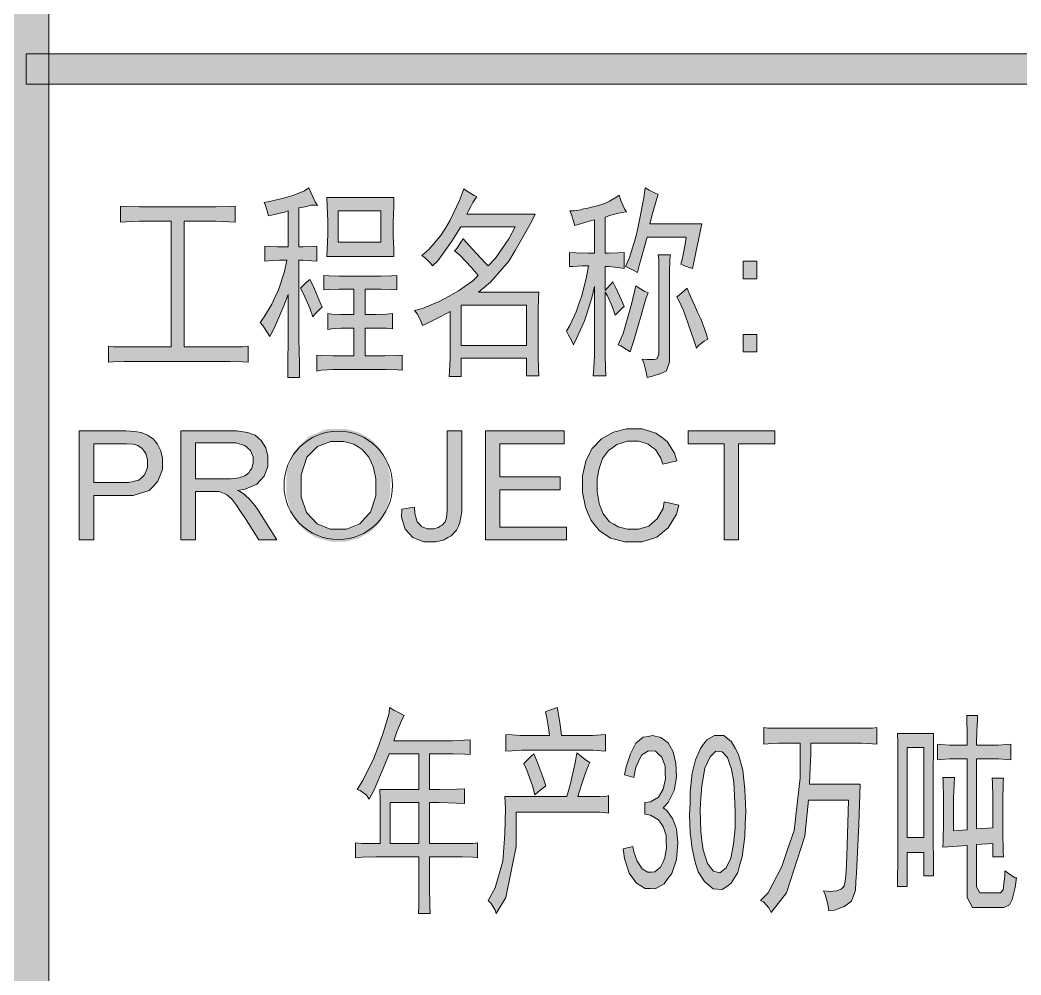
# Model space of a CAD drawing. Header units: millimetres. Extents: x 0 to 829, y 0 to 586.
# Drawn here: x 770.05 to 784.01, y 81.44 to 94.77 of the extents above; entities that cross this region are included whole.
import ezdxf

# ---------------------------------------------------------------- set-up
doc = ezdxf.new("R2010")
doc.units = ezdxf.units.MM

msp = doc.modelspace()

# ---------------------------------------------------------------- hatches: boundary and pattern name
h = msp.add_hatch(color=0)
h.dxf.hatch_style = 2
h.paths.add_polyline_path([(770.449028, 9.860139), (769.464778, 9.860139), (769.464778, 575.772139), (770.449028, 575.772139)])
h = msp.add_hatch(color=0)
h.dxf.hatch_style = 2
h.paths.add_polyline_path([(770.131528, 93.870639), (770.131528, 94.293972), (819.471028, 94.293972), (819.471028, 93.870639)])
h = msp.add_hatch(color=0)
h.dxf.hatch_style = 2
h.paths.add_polyline_path([(773.451167, 92.223167), (773.52525, 92.237278), (773.684, 92.272556), (773.772194, 92.29725), (773.863917, 92.321944), (774.015611, 92.385444), (774.075583, 92.42425), (774.107333, 92.353694), (774.163778, 92.230222), (774.195528, 92.180833), (774.163778, 92.184361), (774.103806, 92.184361), (774.072056, 92.173778), (774.040306, 92.166722), (773.973278, 92.152611), (773.934472, 92.145556), (773.934472, 91.602278), (773.994444, 91.602278), (774.117917, 91.609333), (774.184944, 91.612861), (774.184944, 91.404722), (774.117917, 91.40825), (773.994444, 91.415306), (773.934472, 91.415306), (773.934472, 90.438111), (773.934472, 90.314639), (773.941528, 89.986556), (773.945056, 89.781944), (773.77925, 89.781944), (773.782778, 89.986556), (773.786306, 90.311111), (773.786306, 90.427528), (773.786306, 90.935528), (773.726333, 90.780306), (773.599333, 90.4875), (773.528778, 90.349917), (773.497028, 90.402833), (773.433528, 90.505139), (773.394722, 90.547472), (773.451167, 90.625083), (773.557, 90.805), (773.602861, 90.903778), (773.648722, 91.002556), (773.733389, 91.260083), (773.768667, 91.415306), (773.666361, 91.415306), (773.511139, 91.40825), (773.46175, 91.404722), (773.46175, 91.612861), (773.532306, 91.609333), (773.634611, 91.602278), (773.669889, 91.602278), (773.786306, 91.602278), (773.786306, 92.103222), (773.733389, 92.085583), (773.595806, 92.053833), (773.511139, 92.036194), (773.497028, 92.085583), (773.468806, 92.180833)])
h = msp.add_hatch(color=0)
h.paths.add_polyline_path([(776.418028, 92.300778), (776.396861, 92.276083), (776.361583, 92.219639), (776.347472, 92.191417), (776.333361, 92.163194), (776.298083, 92.096167), (776.276917, 92.057361), (777.232944, 92.057361), (777.183556, 91.958583), (777.042444, 91.704583), (776.95425, 91.552889), (776.866056, 91.401194), (776.608528, 91.108389), (776.442722, 90.970806), (777.282333, 90.970806), (777.278806, 90.886139), (777.275278, 90.713278), (777.275278, 90.625083), (777.275278, 90.17), (777.275278, 90.07475), (777.278806, 89.891306), (777.282333, 89.803111), (777.109472, 89.803111), (777.109472, 90.050056), (776.199306, 90.050056), (776.199306, 89.792528), (776.0335, 89.792528), (776.037028, 89.870139), (776.044083, 90.050056), (776.044083, 90.148833), (776.044083, 90.702694), (775.9065, 90.625083), (775.712472, 90.526306), (775.659556, 90.505139), (775.641917, 90.558056), (775.589, 90.663889), (775.550194, 90.713278), (775.659556, 90.7415), (775.899444, 90.843806), (776.029972, 90.914361), (776.1605, 90.988444), (776.361583, 91.129556), (776.435667, 91.203639), (776.343944, 91.313), (776.181667, 91.485861), (776.107583, 91.545833), (776.139333, 91.581111), (776.195778, 91.665778), (776.227528, 91.715167), (776.358056, 91.570528), (776.534444, 91.380028), (776.576778, 91.337694), (776.679083, 91.443528), (776.866056, 91.715167), (776.950722, 91.880972), (776.19225, 91.880972), (776.068778, 91.679889), (775.871222, 91.40825), (775.800667, 91.337694), (775.775972, 91.369444), (775.701889, 91.443528), (775.6525, 91.482333), (775.74775, 91.563472), (775.910028, 91.753972), (775.980583, 91.863333), (776.047611, 91.972694), (776.174611, 92.247861), (776.234583, 92.413667), (776.2875, 92.374861), (776.379222, 92.318417)])
h.paths.add_polyline_path([(777.109472, 90.226444), (777.109472, 90.790889), (776.199306, 90.790889), (776.199306, 90.226444)])
h = msp.add_hatch(color=0)
h.dxf.hatch_style = 2
h.paths.add_polyline_path([(777.666861, 90.427528), (777.712722, 90.505139), (777.800917, 90.695639), (777.839722, 90.808528), (777.882056, 90.921417), (777.949083, 91.186), (777.973778, 91.337694), (777.885583, 91.337694), (777.755056, 91.330639), (777.709194, 91.327111), (777.709194, 91.524667), (777.800917, 91.521139), (777.973778, 91.514083), (778.058444, 91.514083), (778.058444, 91.97975), (778.016111, 91.969167), (777.878528, 91.930361), (777.783278, 91.902139), (777.765639, 91.962111), (777.733889, 92.064417), (777.71625, 92.103222), (777.769167, 92.10675), (777.867944, 92.120861), (777.90675, 92.131444), (777.949083, 92.1385), (778.03375, 92.159667), (778.076083, 92.17025), (778.114889, 92.180833), (778.196028, 92.209056), (778.231306, 92.223167), (778.270111, 92.240806), (778.354778, 92.290194), (778.400639, 92.325472), (778.425333, 92.251389), (778.47825, 92.134972), (778.506472, 92.092639), (778.435917, 92.082056), (778.28775, 92.04325), (778.206611, 92.015028), (778.206611, 91.514083), (778.252472, 91.514083), (778.386528, 91.521139), (778.474722, 91.524667), (778.474722, 91.302417), (778.386528, 91.313), (778.252472, 91.327111), (778.206611, 91.327111), (778.206611, 90.991972), (778.231306, 91.020194), (778.28775, 91.080167), (778.315972, 91.115444), (778.358306, 91.030778), (778.435917, 90.857917), (778.474722, 90.769722), (778.4465, 90.748556), (778.383, 90.688583), (778.347722, 90.649778), (778.308917, 90.759139), (778.238361, 90.921417), (778.206611, 90.970806), (778.206611, 90.148833), (778.206611, 90.092389), (778.213667, 89.919528), (778.217194, 89.803111), (778.040806, 89.803111), (778.047861, 89.916), (778.058444, 90.088861), (778.058444, 90.148833), (778.058444, 91.048417), (778.019639, 90.893194), (777.949083, 90.653306), (777.917333, 90.568639), (777.882056, 90.4875), (777.807972, 90.321694), (777.765639, 90.237028), (777.740944, 90.286417), (777.691556, 90.381667)])
h = msp.add_hatch(color=0)
h.dxf.hatch_style = 2
h.paths.add_polyline_path([(778.947444, 92.336056), (778.929806, 92.276083), (778.869833, 92.067944), (778.831028, 91.923306), (779.55775, 91.923306), (779.423694, 91.302417), (779.381361, 91.313), (779.30375, 91.341222), (779.264944, 91.358861), (779.282583, 91.425889), (779.317861, 91.612861), (779.339028, 91.736333), (778.792222, 91.736333), (778.760472, 91.619917), (778.693444, 91.3765), (778.658167, 91.245972), (778.608778, 91.274194), (778.524111, 91.313), (778.492361, 91.327111), (778.545278, 91.454111), (778.629944, 91.722222), (778.661694, 91.863333), (778.693444, 92.004444), (778.746361, 92.286667), (778.764, 92.42425), (778.820444, 92.3925), (778.912167, 92.346639)])
h = msp.add_hatch(color=0)
h.dxf.hatch_style = 2
h.paths.add_polyline_path([(772.678583, 92.159667), (772.777361, 92.159667), (772.960806, 92.163194), (773.045472, 92.17025), (773.045472, 91.948), (772.960806, 91.951528), (772.777361, 91.958583), (772.678583, 91.958583), (772.336389, 91.958583), (772.336389, 90.205278), (772.879667, 90.205278), (772.974917, 90.205278), (773.147778, 90.208806), (773.228917, 90.215861), (773.228917, 89.993611), (773.147778, 89.997139), (772.978444, 90.004194), (772.886722, 90.004194), (771.595556, 90.004194), (771.503833, 90.004194), (771.345083, 89.997139), (771.278056, 89.993611), (771.278056, 90.215861), (771.348611, 90.208806), (771.510889, 90.205278), (771.602611, 90.205278), (772.152944, 90.205278), (772.152944, 91.958583), (771.821333, 91.958583), (771.711972, 91.958583), (771.525, 91.951528), (771.447389, 91.948), (771.447389, 92.17025), (771.525, 92.163194), (771.711972, 92.159667), (771.821333, 92.159667)])
h = msp.add_hatch(color=0)
h.paths.add_polyline_path([(775.260917, 92.290194), (775.257389, 92.17025), (775.250333, 91.948), (775.250333, 91.845694), (775.250333, 91.753972), (775.257389, 91.563472), (775.260917, 91.468222), (774.326056, 91.468222), (774.329583, 91.574056), (774.336639, 91.775139), (774.336639, 91.870389), (774.336639, 91.962111), (774.329583, 92.173778), (774.326056, 92.290194)])
h.paths.add_polyline_path([(775.077472, 91.669306), (775.077472, 92.103222), (774.484806, 92.103222), (774.484806, 91.669306)])
h = msp.add_hatch(color=0)
h.dxf.hatch_style = 2
h.paths.add_polyline_path([(779.116778, 91.492917), (779.109722, 91.436472), (779.106194, 91.242444), (779.106194, 91.104861), (779.106194, 90.102972), (779.106194, 89.997139), (779.063861, 89.873667), (779.025056, 89.8525), (778.982722, 89.834861), (778.866306, 89.799583), (778.792222, 89.781944), (778.778111, 89.8525), (778.746361, 89.983028), (778.725194, 90.035944), (778.79575, 90.032417), (778.887472, 90.032417), (778.912167, 90.035944), (778.933333, 90.043), (778.958028, 90.110028), (778.958028, 90.17), (778.958028, 91.104861), (778.958028, 91.231861), (778.9545, 91.425889), (778.947444, 91.492917)])
h = msp.add_hatch(color=0)
h.dxf.hatch_style = 2
h.paths.add_polyline_path([(780.323278, 91.157778), (780.132778, 91.157778), (780.132778, 91.404722), (780.323278, 91.404722)])
h = msp.add_hatch(color=0)
h.dxf.hatch_style = 2
h.paths.add_polyline_path([(775.0175, 91.193056), (775.084528, 91.193056), (775.225639, 91.196583), (775.299722, 91.203639), (775.299722, 91.002556), (775.225639, 91.009611), (775.084528, 91.013139), (775.0175, 91.013139), (774.85875, 91.013139), (774.85875, 90.660361), (774.950472, 90.660361), (775.013972, 90.660361), (775.158611, 90.663889), (775.243278, 90.670944), (775.243278, 90.459278), (775.158611, 90.466333), (775.028083, 90.469861), (774.975167, 90.469861), (774.85875, 90.469861), (774.85875, 90.081806), (775.059833, 90.081806), (775.133917, 90.081806), (775.292667, 90.088861), (775.377333, 90.092389), (775.377333, 89.880722), (775.310306, 89.887778), (775.151556, 89.891306), (775.059833, 89.891306), (774.502444, 89.891306), (774.410722, 89.891306), (774.251972, 89.880722), (774.184944, 89.870139), (774.184944, 90.092389), (774.251972, 90.088861), (774.410722, 90.081806), (774.502444, 90.081806), (774.703528, 90.081806), (774.703528, 90.469861), (774.583583, 90.469861), (774.520083, 90.469861), (774.393083, 90.459278), (774.336639, 90.448694), (774.336639, 90.670944), (774.393083, 90.663889), (774.520083, 90.660361), (774.583583, 90.660361), (774.703528, 90.660361), (774.703528, 91.013139), (774.569472, 91.013139), (774.495389, 91.013139), (774.35075, 91.009611), (774.283722, 91.002556), (774.283722, 91.203639), (774.35075, 91.196583), (774.495389, 91.193056), (774.569472, 91.193056)])
h = msp.add_hatch(color=0)
h.dxf.hatch_style = 2
h.paths.add_polyline_path([(774.086167, 91.147194), (774.1285, 91.066056), (774.213167, 90.8685), (774.259028, 90.759139), (774.234333, 90.737972), (774.167306, 90.670944), (774.1285, 90.625083), (774.086167, 90.748556), (774.0015, 90.946111), (773.959167, 91.02725), (773.987389, 91.051944), (774.047361, 91.115444)])
h = msp.add_hatch(color=0)
h.dxf.hatch_style = 2
h.paths.add_polyline_path([(778.806333, 90.960222), (778.781639, 90.893194), (778.73225, 90.734444), (778.707556, 90.642722), (778.682861, 90.551), (778.608778, 90.297), (778.555861, 90.13825), (778.506472, 90.17), (778.425333, 90.219389), (778.390056, 90.237028), (778.457083, 90.39225), (778.577028, 90.805), (778.633472, 91.059), (778.675806, 91.030778), (778.760472, 90.981389)])
h = msp.add_hatch(color=0)
h.dxf.hatch_style = 2
h.paths.add_polyline_path([(779.349611, 91.02725), (779.381361, 90.953167), (779.455444, 90.787361), (779.497778, 90.692111), (779.540111, 90.596861), (779.610667, 90.409889), (779.638889, 90.314639), (779.5895, 90.286417), (779.511889, 90.226444), (779.483667, 90.191167), (779.441333, 90.314639), (779.363722, 90.529833), (779.331972, 90.621556), (779.300222, 90.713278), (779.236722, 90.854389), (779.2085, 90.903778), (779.243778, 90.932), (779.314333, 90.991972)])
h = msp.add_hatch(color=0)
h.dxf.hatch_style = 2
h.paths.add_polyline_path([(780.323278, 90.13825), (780.132778, 90.13825), (780.132778, 90.381667), (780.323278, 90.381667)])
h = msp.add_hatch(color=0)
h.paths.add_polyline_path([(770.872361, 87.513583), (770.872361, 89.034056), (771.443861, 89.034056), (771.521472, 89.034056), (771.637889, 89.027), (771.676694, 89.019944), (771.733139, 89.012889), (771.824861, 88.974083), (771.863667, 88.949389), (771.902472, 88.924694), (771.962444, 88.850611), (771.987139, 88.801222), (772.008306, 88.755361), (772.033, 88.653056), (772.033, 88.596611), (772.033, 88.497833), (771.9695, 88.335556), (771.909528, 88.268528), (771.846028, 88.2015), (771.623778, 88.134472), (771.4615, 88.134472), (771.073444, 88.134472), (771.073444, 87.513583)])
h.paths.add_polyline_path([(771.073444, 88.314389), (771.465028, 88.314389), (771.563806, 88.314389), (771.701389, 88.349667), (771.743722, 88.384944), (771.782528, 88.420222), (771.824861, 88.522528), (771.824861, 88.589556), (771.824861, 88.635417), (771.800167, 88.720083), (771.775472, 88.751833), (771.750778, 88.787111), (771.687278, 88.832972), (771.648472, 88.843556), (771.623778, 88.850611), (771.532056, 88.854139), (771.4615, 88.854139), (771.073444, 88.854139)])
h = msp.add_hatch(color=0)
h.paths.add_polyline_path([(772.290528, 87.513583), (772.290528, 89.034056), (772.964333, 89.034056), (773.066639, 89.034056), (773.221861, 89.012889), (773.27125, 88.99525), (773.324167, 88.974083), (773.408833, 88.9), (773.440583, 88.850611), (773.472333, 88.797694), (773.504083, 88.681278), (773.504083, 88.621306), (773.504083, 88.540167), (773.451167, 88.402583), (773.401778, 88.346139), (773.348861, 88.293222), (773.186583, 88.222667), (773.077222, 88.205028), (773.116028, 88.187389), (773.176, 88.148583), (773.197167, 88.130944), (773.243028, 88.088611), (773.324167, 87.989833), (773.3665, 87.929861), (773.627556, 87.513583), (773.377083, 87.513583), (773.176, 87.831083), (773.130139, 87.898111), (773.059583, 88.003944), (773.031361, 88.039222), (773.003139, 88.078028), (772.950222, 88.127417), (772.929056, 88.141528), (772.904361, 88.155639), (772.862028, 88.176806), (772.837333, 88.183861), (772.819694, 88.187389), (772.76325, 88.190917), (772.724444, 88.190917), (772.491611, 88.190917), (772.491611, 87.513583)])
h.paths.add_polyline_path([(772.491611, 88.363778), (772.925528, 88.363778), (772.992556, 88.363778), (773.101917, 88.377889), (773.140722, 88.392), (773.179528, 88.406111), (773.235972, 88.451972), (773.257139, 88.483722), (773.278306, 88.515472), (773.299472, 88.5825), (773.299472, 88.621306), (773.299472, 88.674222), (773.260667, 88.762417), (773.218333, 88.797694), (773.179528, 88.832972), (773.056056, 88.86825), (772.971389, 88.86825), (772.491611, 88.86825)])
h = msp.add_hatch(color=0)
h.paths.add_polyline_path([(773.758083, 88.254417), (773.758083, 88.444917), (773.860389, 88.74125), (773.962694, 88.847083), (774.065, 88.952917), (774.326056, 89.062278), (774.488333, 89.062278), (774.590639, 89.062278), (774.781139, 89.009361), (774.865806, 88.959972), (774.950472, 88.910583), (775.081, 88.769472), (775.123333, 88.681278), (775.169194, 88.589556), (775.211528, 88.384944), (775.211528, 88.272056), (775.211528, 88.155639), (775.165667, 87.951028), (775.119806, 87.859306), (775.073944, 87.767583), (774.939889, 87.63), (774.855222, 87.584139), (774.770556, 87.53475), (774.583583, 87.488889), (774.484806, 87.488889), (774.378972, 87.488889), (774.184944, 87.541806), (774.100278, 87.591194), (774.019139, 87.644111), (773.888611, 87.785222), (773.846278, 87.876944), (773.803944, 87.965139), (773.758083, 88.155639)])
h.paths.add_polyline_path([(773.966222, 88.250889), (773.966222, 88.113306), (774.040306, 87.898111), (774.114389, 87.816972), (774.188472, 87.739361), (774.371917, 87.66175), (774.484806, 87.66175), (774.597694, 87.66175), (774.784667, 87.739361), (774.85875, 87.8205), (774.932833, 87.901639), (775.006917, 88.127417), (775.006917, 88.272056), (775.006917, 88.367306), (774.975167, 88.526056), (774.943417, 88.596611), (774.911667, 88.667167), (774.819944, 88.773), (774.759972, 88.811806), (774.7, 88.850611), (774.562417, 88.885889), (774.488333, 88.885889), (774.3825, 88.885889), (774.195528, 88.815333), (774.121444, 88.74125), (774.043833, 88.667167), (773.966222, 88.42375)])
h = msp.add_hatch(color=0)
h.dxf.hatch_style = 2
h.paths.add_polyline_path([(775.370278, 87.943972), (775.550194, 87.968667), (775.553722, 87.884), (775.585472, 87.764056), (775.617222, 87.732306), (775.645444, 87.700556), (775.726583, 87.668806), (775.775972, 87.668806), (775.814778, 87.668806), (775.881806, 87.686444), (775.9065, 87.704083), (775.934722, 87.721722), (775.973528, 87.767583), (775.984111, 87.795806), (775.994694, 87.827556), (776.005278, 87.922806), (776.005278, 87.986306), (776.005278, 89.034056), (776.206361, 89.034056), (776.206361, 88.000417), (776.206361, 87.905167), (776.181667, 87.757), (776.1605, 87.704083), (776.135806, 87.651167), (776.061722, 87.570028), (776.012333, 87.545333), (775.962944, 87.517111), (775.846528, 87.488889), (775.7795, 87.488889), (775.677194, 87.488889), (775.5255, 87.545333), (775.472583, 87.601778), (775.419667, 87.66175), (775.36675, 87.831083)])
h = msp.add_hatch(color=0)
h.dxf.hatch_style = 2
h.paths.add_polyline_path([(776.537972, 87.513583), (776.537972, 89.034056), (777.635111, 89.034056), (777.635111, 88.854139), (776.739056, 88.854139), (776.739056, 88.392), (777.578667, 88.392), (777.578667, 88.212083), (776.739056, 88.212083), (776.739056, 87.6935), (777.670389, 87.6935), (777.670389, 87.513583)])
h = msp.add_hatch(color=0)
h.dxf.hatch_style = 2
h.paths.add_polyline_path([(779.032111, 88.046278), (779.233194, 87.996889), (779.201444, 87.873417), (779.088556, 87.682917), (779.007417, 87.619417), (778.926278, 87.552389), (778.725194, 87.488889), (778.60525, 87.488889), (778.481778, 87.488889), (778.284222, 87.538278), (778.206611, 87.587667), (778.129, 87.640583), (778.012583, 87.785222), (777.97025, 87.876944), (777.931444, 87.972194), (777.892639, 88.176806), (777.892639, 88.286167), (777.892639, 88.406111), (777.9385, 88.610722), (777.980833, 88.698917), (778.026694, 88.790639), (778.157222, 88.924694), (778.241889, 88.970556), (778.323028, 89.016417), (778.506472, 89.062278), (778.608778, 89.062278), (778.721667, 89.062278), (778.915694, 89.002306), (778.993306, 88.945861), (779.070917, 88.885889), (779.17675, 88.723611), (779.2085, 88.617778), (779.010944, 88.571917), (778.982722, 88.653056), (778.908639, 88.776528), (778.855722, 88.811806), (778.806333, 88.850611), (778.679333, 88.889417), (778.60525, 88.889417), (778.517056, 88.889417), (778.368889, 88.847083), (778.312444, 88.80475), (778.252472, 88.762417), (778.171333, 88.649528), (778.146639, 88.578972), (778.121944, 88.508417), (778.09725, 88.363778), (778.09725, 88.286167), (778.09725, 88.190917), (778.125472, 88.021583), (778.153694, 87.9475), (778.181917, 87.876944), (778.270111, 87.767583), (778.330083, 87.732306), (778.390056, 87.697028), (778.520583, 87.66175), (778.587611, 87.66175), (778.672278, 87.66175), (778.816917, 87.707611), (778.873361, 87.757), (778.933333, 87.806389), (779.014472, 87.951028)])
h = msp.add_hatch(color=0)
h.dxf.hatch_style = 2
h.paths.add_polyline_path([(779.868194, 87.513583), (779.868194, 88.854139), (779.36725, 88.854139), (779.36725, 89.034056), (780.57375, 89.034056), (780.57375, 88.854139), (780.069278, 88.854139), (780.069278, 87.513583)])
h = msp.add_hatch(color=0)
h.paths.add_polyline_path([(774.749389, 84.031667), (774.827, 84.158667), (774.978694, 84.469111), (775.04925, 84.652556), (775.116278, 84.836), (775.193889, 85.097056), (775.200944, 85.174667), (775.257389, 85.139389), (775.359694, 85.086472), (775.405556, 85.065306), (775.373806, 85.012389), (775.299722, 84.836), (775.260917, 84.712528), (775.998222, 84.712528), (776.079361, 84.712528), (776.241639, 84.719583), (776.326306, 84.726639), (776.326306, 84.5185), (776.252222, 84.525556), (776.086417, 84.529083), (775.998222, 84.529083), (775.758333, 84.529083), (775.758333, 84.031667), (775.895917, 84.031667), (776.139333, 84.038722), (776.245167, 84.04225), (776.245167, 83.837639), (776.135806, 83.841167), (775.892389, 83.848222), (775.758333, 83.848222), (775.758333, 83.276722), (776.12875, 83.276722), (776.209889, 83.276722), (776.361583, 83.28025), (776.428611, 83.287306), (776.428611, 83.079167), (776.365111, 83.086222), (776.213417, 83.093278), (776.12875, 83.093278), (775.758333, 83.093278), (775.758333, 82.811056), (775.758333, 82.673472), (775.761861, 82.415944), (775.765389, 82.299528), (775.603111, 82.299528), (775.606639, 82.415944), (775.610167, 82.659361), (775.610167, 82.789889), (775.610167, 83.093278), (775.11275, 83.093278), (775.010444, 83.093278), (774.816417, 83.086222), (774.724694, 83.079167), (774.724694, 83.287306), (774.812889, 83.28025), (774.98575, 83.276722), (775.070417, 83.276722), (775.070417, 83.513083), (775.066889, 83.890556), (775.063361, 84.031667), (775.610167, 84.031667), (775.610167, 84.529083), (775.193889, 84.529083), (775.116278, 84.335056), (774.978694, 84.017556), (774.915194, 83.897611), (774.876389, 83.950528), (774.791722, 84.017556)])
h.paths.add_polyline_path([(775.610167, 83.276722), (775.610167, 83.848222), (775.208, 83.848222), (775.208, 83.276722)])
h = msp.add_hatch(color=0)
h.dxf.hatch_style = 2
h.paths.add_polyline_path([(777.539861, 85.174667), (777.546917, 85.132333), (777.578667, 84.938306), (777.599833, 84.786611), (777.963194, 84.786611), (778.030222, 84.786611), (778.153694, 84.793667), (778.213667, 84.797194), (778.213667, 84.567889), (778.153694, 84.571417), (778.040806, 84.578472), (777.987889, 84.578472), (777.102417, 84.578472), (777.045972, 84.578472), (776.908389, 84.571417), (776.823722, 84.567889), (776.823722, 84.797194), (776.911917, 84.793667), (777.024806, 84.786611), (777.0495, 84.786611), (777.4305, 84.786611), (777.419917, 84.864222), (777.391694, 85.030028), (777.374056, 85.114694), (777.416389, 85.132333), (777.501056, 85.164083)])
h = msp.add_hatch(color=0)
h.dxf.hatch_style = 2
h.paths.add_polyline_path([(783.695833, 82.592333), (783.724056, 82.592333), (783.759333, 82.631139), (783.766389, 82.673472), (783.769917, 82.712278), (783.7805, 82.825167), (783.784028, 82.89925), (783.847528, 82.849861), (783.925139, 82.800472), (783.946306, 82.800472), (783.925139, 82.666417), (783.886333, 82.497083), (783.868694, 82.458278), (783.847528, 82.423), (783.769917, 82.387722), (783.709944, 82.387722), (783.410083, 82.387722), (783.332472, 82.387722), (783.258389, 82.525306), (783.258389, 82.666417), (783.258389, 83.252028), (782.919722, 83.227333), (782.92325, 83.319056), (782.926778, 83.573056), (782.926778, 83.738861), (782.926778, 83.908194), (782.92325, 84.141028), (782.919722, 84.201), (783.082, 84.201), (783.074944, 84.10575), (783.067889, 83.922306), (783.067889, 83.837639), (783.067889, 83.456639), (783.258389, 83.47075), (783.258389, 84.458528), (783.089056, 84.458528), (783.014972, 84.458528), (782.8915, 84.451472), (782.842111, 84.444417), (782.842111, 84.663139), (782.8915, 84.659611), (783.014972, 84.652556), (783.089056, 84.652556), (783.258389, 84.652556), (783.258389, 84.80425), (783.254861, 85.012389), (783.251333, 85.065306), (783.403028, 85.065306), (783.3995, 85.012389), (783.395972, 84.906556), (783.392444, 84.860694), (783.392444, 84.811306), (783.388917, 84.705472), (783.388917, 84.652556), (783.628806, 84.652556), (783.688778, 84.652556), (783.805194, 84.659611), (783.865167, 84.663139), (783.865167, 84.444417), (783.808722, 84.451472), (783.695833, 84.458528), (783.635861, 84.458528), (783.388917, 84.458528), (783.388917, 83.481333), (783.614694, 83.495444), (783.614694, 83.798833), (783.614694, 83.925833), (783.611167, 84.123389), (783.607639, 84.190417), (783.762861, 84.190417), (783.759333, 84.126917), (783.755806, 83.858806), (783.755806, 83.654194), (783.755806, 83.446056), (783.759333, 83.167361), (783.762861, 83.093278), (783.614694, 83.093278), (783.614694, 83.276722), (783.388917, 83.262611), (783.388917, 82.751083), (783.388917, 82.673472), (783.434778, 82.592333), (783.484167, 82.592333)])
h = msp.add_hatch(color=0)
h.dxf.hatch_style = 2
h.paths.add_polyline_path([(781.328694, 82.338333), (781.314583, 82.430056), (781.275778, 82.567639), (781.254611, 82.617028), (781.332222, 82.609972), (781.438056, 82.617028), (781.469806, 82.631139), (781.501556, 82.641722), (781.540361, 82.684056), (781.547417, 82.715806), (781.554472, 82.744028), (781.568583, 82.888667), (781.572111, 83.001556), (781.579167, 83.114444), (781.593278, 83.555417), (781.603861, 83.8835), (781.042944, 83.8835), (780.993556, 83.379028), (780.736028, 82.592333), (780.524361, 82.313639), (780.489083, 82.380667), (780.418528, 82.465333), (780.376194, 82.482972), (780.482028, 82.592333), (780.672528, 82.955694), (780.757194, 83.209694), (780.841861, 83.460167), (780.926528, 84.193944), (780.926528, 84.67725), (780.707806, 84.67725), (780.626667, 84.67725), (780.482028, 84.670194), (780.422056, 84.663139), (780.422056, 84.895972), (780.4785, 84.888917), (780.626667, 84.885389), (780.714861, 84.885389), (781.706167, 84.885389), (781.787306, 84.885389), (781.935472, 84.888917), (781.998972, 84.895972), (781.998972, 84.663139), (781.935472, 84.670194), (781.787306, 84.67725), (781.706167, 84.67725), (781.078222, 84.67725), (781.074694, 84.525556), (781.064111, 84.236278), (781.057056, 84.10575), (781.766139, 84.10575), (781.744972, 83.544833), (781.713222, 82.863972), (781.706167, 82.744028), (781.699111, 82.627611), (781.642667, 82.472389), (781.58975, 82.433583), (781.540361, 82.398306), (781.406306, 82.348917)])
h = msp.add_hatch(color=0)
h.dxf.hatch_style = 2
h.paths.add_polyline_path([(778.460611, 83.202639), (778.594667, 83.237917), (778.608778, 83.160306), (778.654639, 83.029778), (778.689917, 82.976861), (778.721667, 82.923944), (778.802806, 82.878083), (778.852194, 82.878083), (778.901583, 82.881611), (778.979194, 82.948639), (779.010944, 83.012139), (779.039167, 83.079167), (779.063861, 83.223806), (779.060333, 83.304944), (779.056806, 83.389611), (779.018, 83.516611), (778.98625, 83.562472), (778.950972, 83.608333), (778.838083, 83.671833), (778.760472, 83.689472), (778.760472, 83.848222), (778.838083, 83.858806), (778.950972, 83.925833), (778.98625, 83.982278), (779.018, 84.038722), (779.04975, 84.179833), (779.046222, 84.268028), (779.042694, 84.356222), (778.996833, 84.483222), (778.950972, 84.525556), (778.908639, 84.564361), (778.813389, 84.571417), (778.764, 84.543194), (778.714611, 84.511444), (778.637, 84.342111), (778.608778, 84.201), (778.47825, 84.236278), (778.499417, 84.349167), (778.559389, 84.529083), (778.598194, 84.603167), (778.637, 84.67725), (778.739306, 84.761917), (778.806333, 84.7725), (778.869833, 84.786611), (778.98625, 84.758389), (779.035639, 84.719583), (779.085028, 84.680778), (779.155583, 84.557306), (779.173222, 84.476167), (779.194389, 84.395028), (779.201444, 84.215111), (779.187333, 84.116333), (779.169694, 84.017556), (779.088556, 83.848222), (779.018, 83.774139), (779.067389, 83.738861), (779.148528, 83.6295), (779.173222, 83.555417), (779.201444, 83.481333), (779.219083, 83.290833), (779.212028, 83.170889), (779.201444, 83.054472), (779.137944, 82.860444), (779.0815, 82.789889), (779.028583, 82.715806), (778.905111, 82.64525), (778.834556, 82.648778), (778.764, 82.652306), (778.644056, 82.722861), (778.594667, 82.793417), (778.54175, 82.863972), (778.47825, 83.068583)])
h = msp.add_hatch(color=0)
h.paths.add_polyline_path([(779.391944, 83.841167), (779.395472, 84.003444), (779.420167, 84.260972), (779.444861, 84.352694), (779.469556, 84.447944), (779.536583, 84.603167), (779.578917, 84.663139), (779.624778, 84.726639), (779.730611, 84.786611), (779.797639, 84.786611), (779.861139, 84.786611), (779.9705, 84.698417), (780.019889, 84.610222), (780.06575, 84.522028), (780.12925, 84.299778), (780.143361, 84.165722), (780.157472, 84.031667), (780.168056, 83.72475), (780.161, 83.548361), (780.157472, 83.3755), (780.118667, 83.093278), (780.086917, 82.983917), (780.058694, 82.874556), (779.963444, 82.722861), (779.903472, 82.677), (779.839972, 82.634667), (779.7165, 82.64525), (779.653, 82.698167), (779.593028, 82.747556), (779.504833, 82.885139), (779.476611, 82.969806), (779.451917, 83.054472), (779.416639, 83.234389), (779.406056, 83.329639), (779.395472, 83.424889), (779.384889, 83.678889)])
h.paths.add_polyline_path([(779.543639, 83.91525), (779.533056, 83.745917), (779.540111, 83.449583), (779.55775, 83.319056), (779.575389, 83.188528), (779.635361, 83.001556), (779.677694, 82.945111), (779.720028, 82.892194), (779.808222, 82.871028), (779.850556, 82.902778), (779.896417, 82.938056), (779.959917, 83.072111), (779.977556, 83.170889), (779.998722, 83.273194), (780.019889, 83.491917), (780.019889, 83.611861), (780.019889, 83.728278), (780.012833, 83.947), (780.009306, 84.04225), (780.00225, 84.141028), (779.9705, 84.317417), (779.942278, 84.395028), (779.914056, 84.476167), (779.839972, 84.557306), (779.797639, 84.560833), (779.751778, 84.564361), (779.670639, 84.48675), (779.635361, 84.409139), (779.600083, 84.328), (779.554222, 84.081056)])
h = msp.add_hatch(color=0)
h.paths.add_polyline_path([(782.789194, 84.811306), (782.785667, 84.687833), (782.782139, 84.183361), (782.782139, 83.798833), (782.782139, 83.421361), (782.785667, 82.934528), (782.789194, 82.825167), (782.651611, 82.825167), (782.651611, 83.15325), (782.422306, 83.15325), (782.422306, 82.677), (782.284722, 82.677), (782.284722, 82.789889), (782.28825, 83.012139), (782.291778, 83.128556), (782.291778, 84.324472), (782.291778, 84.444417), (782.28825, 84.687833), (782.284722, 84.811306)])
h.paths.add_polyline_path([(782.651611, 83.361389), (782.651611, 84.617278), (782.422306, 84.617278), (782.422306, 83.361389)])
h = msp.add_hatch(color=0)
h.dxf.hatch_style = 2
h.paths.add_polyline_path([(777.994944, 84.409139), (777.977306, 84.370333), (777.934972, 84.2645), (777.910278, 84.193944), (777.885583, 84.126917), (777.84325, 83.992861), (777.825611, 83.932889), (778.051389, 83.932889), (778.129, 83.932889), (778.231306, 83.939944), (778.256, 83.947), (778.256, 83.703583), (778.227778, 83.707111), (778.132528, 83.714167), (778.0655, 83.714167), (776.964833, 83.714167), (776.964833, 83.234389), (776.823722, 82.525306), (776.686139, 82.299528), (776.672028, 82.348917), (776.615583, 82.440639), (776.576778, 82.482972), (776.672028, 82.659361), (776.781389, 83.029778), (776.7955, 83.220278), (776.809611, 83.414306), (776.816667, 83.770611), (776.809611, 83.932889), (777.673917, 83.932889), (777.719778, 84.098694), (777.790333, 84.402083), (777.8115, 84.543194), (777.857361, 84.504389), (777.949083, 84.437361)])
h = msp.add_hatch(color=0)
h.dxf.hatch_style = 2
h.paths.add_polyline_path([(777.211778, 84.529083), (777.254111, 84.433833), (777.338778, 84.208056), (777.381111, 84.081056), (777.342306, 84.056361), (777.268222, 83.992861), (777.225889, 83.957583), (777.194139, 84.084583), (777.116528, 84.303306), (777.074194, 84.395028), (777.109472, 84.433833), (777.180028, 84.500861)])

# ---------------------------------------------------------------- linework, layer by layer
at = {"color": 0, "lineweight": 0}
for points in [[(770.449028, 9.860139), (769.464778, 9.860139), (769.464778, 575.772139), (770.449028, 575.772139)], [(770.131528, 93.870639), (770.131528, 94.293972), (819.471028, 94.293972), (819.471028, 93.870639)], [(773.451167, 92.223167), (773.52525, 92.237278), (773.684, 92.272556), (773.772194, 92.29725), (773.863917, 92.321944), (774.015611, 92.385444), (774.075583, 92.42425), (774.107333, 92.353694), (774.163778, 92.230222), (774.195528, 92.180833), (774.163778, 92.184361), (774.103806, 92.184361), (774.072056, 92.173778), (774.040306, 92.166722), (773.973278, 92.152611), (773.934472, 92.145556), (773.934472, 91.602278), (773.994444, 91.602278), (774.117917, 91.609333), (774.184944, 91.612861), (774.184944, 91.404722), (774.117917, 91.40825), (773.994444, 91.415306), (773.934472, 91.415306), (773.934472, 90.438111), (773.934472, 90.314639), (773.941528, 89.986556), (773.945056, 89.781944), (773.77925, 89.781944), (773.782778, 89.986556), (773.786306, 90.311111), (773.786306, 90.427528), (773.786306, 90.935528), (773.726333, 90.780306), (773.599333, 90.4875), (773.528778, 90.349917), (773.497028, 90.402833), (773.433528, 90.505139), (773.394722, 90.547472), (773.451167, 90.625083), (773.557, 90.805), (773.602861, 90.903778), (773.648722, 91.002556), (773.733389, 91.260083), (773.768667, 91.415306), (773.666361, 91.415306), (773.511139, 91.40825), (773.46175, 91.404722), (773.46175, 91.612861), (773.532306, 91.609333), (773.634611, 91.602278), (773.669889, 91.602278), (773.786306, 91.602278), (773.786306, 92.103222), (773.733389, 92.085583), (773.595806, 92.053833), (773.511139, 92.036194), (773.497028, 92.085583), (773.468806, 92.180833)], [(776.418028, 92.300778), (776.396861, 92.276083), (776.361583, 92.219639), (776.347472, 92.191417), (776.333361, 92.163194), (776.298083, 92.096167), (776.276917, 92.057361), (777.232944, 92.057361), (777.183556, 91.958583), (777.042444, 91.704583), (776.95425, 91.552889), (776.866056, 91.401194), (776.608528, 91.108389), (776.442722, 90.970806), (777.282333, 90.970806), (777.278806, 90.886139), (777.275278, 90.713278), (777.275278, 90.625083), (777.275278, 90.17), (777.275278, 90.07475), (777.278806, 89.891306), (777.282333, 89.803111), (777.109472, 89.803111), (777.109472, 90.050056), (776.199306, 90.050056), (776.199306, 89.792528), (776.0335, 89.792528), (776.037028, 89.870139), (776.044083, 90.050056), (776.044083, 90.148833), (776.044083, 90.702694), (775.9065, 90.625083), (775.712472, 90.526306), (775.659556, 90.505139), (775.641917, 90.558056), (775.589, 90.663889), (775.550194, 90.713278), (775.659556, 90.7415), (775.899444, 90.843806), (776.029972, 90.914361), (776.1605, 90.988444), (776.361583, 91.129556), (776.435667, 91.203639), (776.343944, 91.313), (776.181667, 91.485861), (776.107583, 91.545833), (776.139333, 91.581111), (776.195778, 91.665778), (776.227528, 91.715167), (776.358056, 91.570528), (776.534444, 91.380028), (776.576778, 91.337694), (776.679083, 91.443528), (776.866056, 91.715167), (776.950722, 91.880972), (776.19225, 91.880972), (776.068778, 91.679889), (775.871222, 91.40825), (775.800667, 91.337694), (775.775972, 91.369444), (775.701889, 91.443528), (775.6525, 91.482333), (775.74775, 91.563472), (775.910028, 91.753972), (775.980583, 91.863333), (776.047611, 91.972694), (776.174611, 92.247861), (776.234583, 92.413667), (776.2875, 92.374861), (776.379222, 92.318417)], [(777.666861, 90.427528), (777.712722, 90.505139), (777.800917, 90.695639), (777.839722, 90.808528), (777.882056, 90.921417), (777.949083, 91.186), (777.973778, 91.337694), (777.885583, 91.337694), (777.755056, 91.330639), (777.709194, 91.327111), (777.709194, 91.524667), (777.800917, 91.521139), (777.973778, 91.514083), (778.058444, 91.514083), (778.058444, 91.97975), (778.016111, 91.969167), (777.878528, 91.930361), (777.783278, 91.902139), (777.765639, 91.962111), (777.733889, 92.064417), (777.71625, 92.103222), (777.769167, 92.10675), (777.867944, 92.120861), (777.90675, 92.131444), (777.949083, 92.1385), (778.03375, 92.159667), (778.076083, 92.17025), (778.114889, 92.180833), (778.196028, 92.209056), (778.231306, 92.223167), (778.270111, 92.240806), (778.354778, 92.290194), (778.400639, 92.325472), (778.425333, 92.251389), (778.47825, 92.134972), (778.506472, 92.092639), (778.435917, 92.082056), (778.28775, 92.04325), (778.206611, 92.015028), (778.206611, 91.514083), (778.252472, 91.514083), (778.386528, 91.521139), (778.474722, 91.524667), (778.474722, 91.302417), (778.386528, 91.313), (778.252472, 91.327111), (778.206611, 91.327111), (778.206611, 90.991972), (778.231306, 91.020194), (778.28775, 91.080167), (778.315972, 91.115444), (778.358306, 91.030778), (778.435917, 90.857917), (778.474722, 90.769722), (778.4465, 90.748556), (778.383, 90.688583), (778.347722, 90.649778), (778.308917, 90.759139), (778.238361, 90.921417), (778.206611, 90.970806), (778.206611, 90.148833), (778.206611, 90.092389), (778.213667, 89.919528), (778.217194, 89.803111), (778.040806, 89.803111), (778.047861, 89.916), (778.058444, 90.088861), (778.058444, 90.148833), (778.058444, 91.048417), (778.019639, 90.893194), (777.949083, 90.653306), (777.917333, 90.568639), (777.882056, 90.4875), (777.807972, 90.321694), (777.765639, 90.237028), (777.740944, 90.286417), (777.691556, 90.381667)], [(778.947444, 92.336056), (778.929806, 92.276083), (778.869833, 92.067944), (778.831028, 91.923306), (779.55775, 91.923306), (779.423694, 91.302417), (779.381361, 91.313), (779.30375, 91.341222), (779.264944, 91.358861), (779.282583, 91.425889), (779.317861, 91.612861), (779.339028, 91.736333), (778.792222, 91.736333), (778.760472, 91.619917), (778.693444, 91.3765), (778.658167, 91.245972), (778.608778, 91.274194), (778.524111, 91.313), (778.492361, 91.327111), (778.545278, 91.454111), (778.629944, 91.722222), (778.661694, 91.863333), (778.693444, 92.004444), (778.746361, 92.286667), (778.764, 92.42425), (778.820444, 92.3925), (778.912167, 92.346639)], [(772.678583, 92.159667), (772.777361, 92.159667), (772.960806, 92.163194), (773.045472, 92.17025), (773.045472, 91.948), (772.960806, 91.951528), (772.777361, 91.958583), (772.678583, 91.958583), (772.336389, 91.958583), (772.336389, 90.205278), (772.879667, 90.205278), (772.974917, 90.205278), (773.147778, 90.208806), (773.228917, 90.215861), (773.228917, 89.993611), (773.147778, 89.997139), (772.978444, 90.004194), (772.886722, 90.004194), (771.595556, 90.004194), (771.503833, 90.004194), (771.345083, 89.997139), (771.278056, 89.993611), (771.278056, 90.215861), (771.348611, 90.208806), (771.510889, 90.205278), (771.602611, 90.205278), (772.152944, 90.205278), (772.152944, 91.958583), (771.821333, 91.958583), (771.711972, 91.958583), (771.525, 91.951528), (771.447389, 91.948), (771.447389, 92.17025), (771.525, 92.163194), (771.711972, 92.159667), (771.821333, 92.159667)], [(775.260917, 92.290194), (775.257389, 92.17025), (775.250333, 91.948), (775.250333, 91.845694), (775.250333, 91.753972), (775.257389, 91.563472), (775.260917, 91.468222), (774.326056, 91.468222), (774.329583, 91.574056), (774.336639, 91.775139), (774.336639, 91.870389), (774.336639, 91.962111), (774.329583, 92.173778), (774.326056, 92.290194)], [(775.077472, 91.669306), (775.077472, 92.103222), (774.484806, 92.103222), (774.484806, 91.669306)], [(779.116778, 91.492917), (779.109722, 91.436472), (779.106194, 91.242444), (779.106194, 91.104861), (779.106194, 90.102972), (779.106194, 89.997139), (779.063861, 89.873667), (779.025056, 89.8525), (778.982722, 89.834861), (778.866306, 89.799583), (778.792222, 89.781944), (778.778111, 89.8525), (778.746361, 89.983028), (778.725194, 90.035944), (778.79575, 90.032417), (778.887472, 90.032417), (778.912167, 90.035944), (778.933333, 90.043), (778.958028, 90.110028), (778.958028, 90.17), (778.958028, 91.104861), (778.958028, 91.231861), (778.9545, 91.425889), (778.947444, 91.492917)], [(780.323278, 91.157778), (780.132778, 91.157778), (780.132778, 91.404722), (780.323278, 91.404722)], [(775.0175, 91.193056), (775.084528, 91.193056), (775.225639, 91.196583), (775.299722, 91.203639), (775.299722, 91.002556), (775.225639, 91.009611), (775.084528, 91.013139), (775.0175, 91.013139), (774.85875, 91.013139), (774.85875, 90.660361), (774.950472, 90.660361), (775.013972, 90.660361), (775.158611, 90.663889), (775.243278, 90.670944), (775.243278, 90.459278), (775.158611, 90.466333), (775.028083, 90.469861), (774.975167, 90.469861), (774.85875, 90.469861), (774.85875, 90.081806), (775.059833, 90.081806), (775.133917, 90.081806), (775.292667, 90.088861), (775.377333, 90.092389), (775.377333, 89.880722), (775.310306, 89.887778), (775.151556, 89.891306), (775.059833, 89.891306), (774.502444, 89.891306), (774.410722, 89.891306), (774.251972, 89.880722), (774.184944, 89.870139), (774.184944, 90.092389), (774.251972, 90.088861), (774.410722, 90.081806), (774.502444, 90.081806), (774.703528, 90.081806), (774.703528, 90.469861), (774.583583, 90.469861), (774.520083, 90.469861), (774.393083, 90.459278), (774.336639, 90.448694), (774.336639, 90.670944), (774.393083, 90.663889), (774.520083, 90.660361), (774.583583, 90.660361), (774.703528, 90.660361), (774.703528, 91.013139), (774.569472, 91.013139), (774.495389, 91.013139), (774.35075, 91.009611), (774.283722, 91.002556), (774.283722, 91.203639), (774.35075, 91.196583), (774.495389, 91.193056), (774.569472, 91.193056)], [(774.086167, 91.147194), (774.1285, 91.066056), (774.213167, 90.8685), (774.259028, 90.759139), (774.234333, 90.737972), (774.167306, 90.670944), (774.1285, 90.625083), (774.086167, 90.748556), (774.0015, 90.946111), (773.959167, 91.02725), (773.987389, 91.051944), (774.047361, 91.115444)], [(778.806333, 90.960222), (778.781639, 90.893194), (778.73225, 90.734444), (778.707556, 90.642722), (778.682861, 90.551), (778.608778, 90.297), (778.555861, 90.13825), (778.506472, 90.17), (778.425333, 90.219389), (778.390056, 90.237028), (778.457083, 90.39225), (778.577028, 90.805), (778.633472, 91.059), (778.675806, 91.030778), (778.760472, 90.981389)], [(779.349611, 91.02725), (779.381361, 90.953167), (779.455444, 90.787361), (779.497778, 90.692111), (779.540111, 90.596861), (779.610667, 90.409889), (779.638889, 90.314639), (779.5895, 90.286417), (779.511889, 90.226444), (779.483667, 90.191167), (779.441333, 90.314639), (779.363722, 90.529833), (779.331972, 90.621556), (779.300222, 90.713278), (779.236722, 90.854389), (779.2085, 90.903778), (779.243778, 90.932), (779.314333, 90.991972)], [(777.109472, 90.226444), (777.109472, 90.790889), (776.199306, 90.790889), (776.199306, 90.226444)], [(780.323278, 90.13825), (780.132778, 90.13825), (780.132778, 90.381667), (780.323278, 90.381667)], [(770.872361, 87.513583), (770.872361, 89.034056), (771.443861, 89.034056), (771.521472, 89.034056), (771.637889, 89.027), (771.676694, 89.019944), (771.733139, 89.012889), (771.824861, 88.974083), (771.863667, 88.949389), (771.902472, 88.924694), (771.962444, 88.850611), (771.987139, 88.801222), (772.008306, 88.755361), (772.033, 88.653056), (772.033, 88.596611), (772.033, 88.497833), (771.9695, 88.335556), (771.909528, 88.268528), (771.846028, 88.2015), (771.623778, 88.134472), (771.4615, 88.134472), (771.073444, 88.134472), (771.073444, 87.513583)], [(772.290528, 87.513583), (772.290528, 89.034056), (772.964333, 89.034056), (773.066639, 89.034056), (773.221861, 89.012889), (773.27125, 88.99525), (773.324167, 88.974083), (773.408833, 88.9), (773.440583, 88.850611), (773.472333, 88.797694), (773.504083, 88.681278), (773.504083, 88.621306), (773.504083, 88.540167), (773.451167, 88.402583), (773.401778, 88.346139), (773.348861, 88.293222), (773.186583, 88.222667), (773.077222, 88.205028), (773.116028, 88.187389), (773.176, 88.148583), (773.197167, 88.130944), (773.243028, 88.088611), (773.324167, 87.989833), (773.3665, 87.929861), (773.627556, 87.513583), (773.377083, 87.513583), (773.176, 87.831083), (773.130139, 87.898111), (773.059583, 88.003944), (773.031361, 88.039222), (773.003139, 88.078028), (772.950222, 88.127417), (772.929056, 88.141528), (772.904361, 88.155639), (772.862028, 88.176806), (772.837333, 88.183861), (772.819694, 88.187389), (772.76325, 88.190917), (772.724444, 88.190917), (772.491611, 88.190917), (772.491611, 87.513583)], [(775.370278, 87.943972), (775.550194, 87.968667), (775.553722, 87.884), (775.585472, 87.764056), (775.617222, 87.732306), (775.645444, 87.700556), (775.726583, 87.668806), (775.775972, 87.668806), (775.814778, 87.668806), (775.881806, 87.686444), (775.9065, 87.704083), (775.934722, 87.721722), (775.973528, 87.767583), (775.984111, 87.795806), (775.994694, 87.827556), (776.005278, 87.922806), (776.005278, 87.986306), (776.005278, 89.034056), (776.206361, 89.034056), (776.206361, 88.000417), (776.206361, 87.905167), (776.181667, 87.757), (776.1605, 87.704083), (776.135806, 87.651167), (776.061722, 87.570028), (776.012333, 87.545333), (775.962944, 87.517111), (775.846528, 87.488889), (775.7795, 87.488889), (775.677194, 87.488889), (775.5255, 87.545333), (775.472583, 87.601778), (775.419667, 87.66175), (775.36675, 87.831083)], [(776.537972, 87.513583), (776.537972, 89.034056), (777.635111, 89.034056), (777.635111, 88.854139), (776.739056, 88.854139), (776.739056, 88.392), (777.578667, 88.392), (777.578667, 88.212083), (776.739056, 88.212083), (776.739056, 87.6935), (777.670389, 87.6935), (777.670389, 87.513583)], [(779.032111, 88.046278), (779.233194, 87.996889), (779.201444, 87.873417), (779.088556, 87.682917), (779.007417, 87.619417), (778.926278, 87.552389), (778.725194, 87.488889), (778.60525, 87.488889), (778.481778, 87.488889), (778.284222, 87.538278), (778.206611, 87.587667), (778.129, 87.640583), (778.012583, 87.785222), (777.97025, 87.876944), (777.931444, 87.972194), (777.892639, 88.176806), (777.892639, 88.286167), (777.892639, 88.406111), (777.9385, 88.610722), (777.980833, 88.698917), (778.026694, 88.790639), (778.157222, 88.924694), (778.241889, 88.970556), (778.323028, 89.016417), (778.506472, 89.062278), (778.608778, 89.062278), (778.721667, 89.062278), (778.915694, 89.002306), (778.993306, 88.945861), (779.070917, 88.885889), (779.17675, 88.723611), (779.2085, 88.617778), (779.010944, 88.571917), (778.982722, 88.653056), (778.908639, 88.776528), (778.855722, 88.811806), (778.806333, 88.850611), (778.679333, 88.889417), (778.60525, 88.889417), (778.517056, 88.889417), (778.368889, 88.847083), (778.312444, 88.80475), (778.252472, 88.762417), (778.171333, 88.649528), (778.146639, 88.578972), (778.121944, 88.508417), (778.09725, 88.363778), (778.09725, 88.286167), (778.09725, 88.190917), (778.125472, 88.021583), (778.153694, 87.9475), (778.181917, 87.876944), (778.270111, 87.767583), (778.330083, 87.732306), (778.390056, 87.697028), (778.520583, 87.66175), (778.587611, 87.66175), (778.672278, 87.66175), (778.816917, 87.707611), (778.873361, 87.757), (778.933333, 87.806389), (779.014472, 87.951028)], [(779.868194, 87.513583), (779.868194, 88.854139), (779.36725, 88.854139), (779.36725, 89.034056), (780.57375, 89.034056), (780.57375, 88.854139), (780.069278, 88.854139), (780.069278, 87.513583)], [(771.073444, 88.314389), (771.465028, 88.314389), (771.563806, 88.314389), (771.701389, 88.349667), (771.743722, 88.384944), (771.782528, 88.420222), (771.824861, 88.522528), (771.824861, 88.589556), (771.824861, 88.635417), (771.800167, 88.720083), (771.775472, 88.751833), (771.750778, 88.787111), (771.687278, 88.832972), (771.648472, 88.843556), (771.623778, 88.850611), (771.532056, 88.854139), (771.4615, 88.854139), (771.073444, 88.854139)], [(772.491611, 88.363778), (772.925528, 88.363778), (772.992556, 88.363778), (773.101917, 88.377889), (773.140722, 88.392), (773.179528, 88.406111), (773.235972, 88.451972), (773.257139, 88.483722), (773.278306, 88.515472), (773.299472, 88.5825), (773.299472, 88.621306), (773.299472, 88.674222), (773.260667, 88.762417), (773.218333, 88.797694), (773.179528, 88.832972), (773.056056, 88.86825), (772.971389, 88.86825), (772.491611, 88.86825)], [(773.966222, 88.250889), (773.966222, 88.113306), (774.040306, 87.898111), (774.114389, 87.816972), (774.188472, 87.739361), (774.371917, 87.66175), (774.484806, 87.66175), (774.597694, 87.66175), (774.784667, 87.739361), (774.85875, 87.8205), (774.932833, 87.901639), (775.006917, 88.127417), (775.006917, 88.272056), (775.006917, 88.367306), (774.975167, 88.526056), (774.943417, 88.596611), (774.911667, 88.667167), (774.819944, 88.773), (774.759972, 88.811806), (774.7, 88.850611), (774.562417, 88.885889), (774.488333, 88.885889), (774.3825, 88.885889), (774.195528, 88.815333), (774.121444, 88.74125), (774.043833, 88.667167), (773.966222, 88.42375)], [(774.749389, 84.031667), (774.827, 84.158667), (774.978694, 84.469111), (775.04925, 84.652556), (775.116278, 84.836), (775.193889, 85.097056), (775.200944, 85.174667), (775.257389, 85.139389), (775.359694, 85.086472), (775.405556, 85.065306), (775.373806, 85.012389), (775.299722, 84.836), (775.260917, 84.712528), (775.998222, 84.712528), (776.079361, 84.712528), (776.241639, 84.719583), (776.326306, 84.726639), (776.326306, 84.5185), (776.252222, 84.525556), (776.086417, 84.529083), (775.998222, 84.529083), (775.758333, 84.529083), (775.758333, 84.031667), (775.895917, 84.031667), (776.139333, 84.038722), (776.245167, 84.04225), (776.245167, 83.837639), (776.135806, 83.841167), (775.892389, 83.848222), (775.758333, 83.848222), (775.758333, 83.276722), (776.12875, 83.276722), (776.209889, 83.276722), (776.361583, 83.28025), (776.428611, 83.287306), (776.428611, 83.079167), (776.365111, 83.086222), (776.213417, 83.093278), (776.12875, 83.093278), (775.758333, 83.093278), (775.758333, 82.811056), (775.758333, 82.673472), (775.761861, 82.415944), (775.765389, 82.299528), (775.603111, 82.299528), (775.606639, 82.415944), (775.610167, 82.659361), (775.610167, 82.789889), (775.610167, 83.093278), (775.11275, 83.093278), (775.010444, 83.093278), (774.816417, 83.086222), (774.724694, 83.079167), (774.724694, 83.287306), (774.812889, 83.28025), (774.98575, 83.276722), (775.070417, 83.276722), (775.070417, 83.513083), (775.066889, 83.890556), (775.063361, 84.031667), (775.610167, 84.031667), (775.610167, 84.529083), (775.193889, 84.529083), (775.116278, 84.335056), (774.978694, 84.017556), (774.915194, 83.897611), (774.876389, 83.950528), (774.791722, 84.017556)], [(777.539861, 85.174667), (777.546917, 85.132333), (777.578667, 84.938306), (777.599833, 84.786611), (777.963194, 84.786611), (778.030222, 84.786611), (778.153694, 84.793667), (778.213667, 84.797194), (778.213667, 84.567889), (778.153694, 84.571417), (778.040806, 84.578472), (777.987889, 84.578472), (777.102417, 84.578472), (777.045972, 84.578472), (776.908389, 84.571417), (776.823722, 84.567889), (776.823722, 84.797194), (776.911917, 84.793667), (777.024806, 84.786611), (777.0495, 84.786611), (777.4305, 84.786611), (777.419917, 84.864222), (777.391694, 85.030028), (777.374056, 85.114694), (777.416389, 85.132333), (777.501056, 85.164083)], [(783.695833, 82.592333), (783.724056, 82.592333), (783.759333, 82.631139), (783.766389, 82.673472), (783.769917, 82.712278), (783.7805, 82.825167), (783.784028, 82.89925), (783.847528, 82.849861), (783.925139, 82.800472), (783.946306, 82.800472), (783.925139, 82.666417), (783.886333, 82.497083), (783.868694, 82.458278), (783.847528, 82.423), (783.769917, 82.387722), (783.709944, 82.387722), (783.410083, 82.387722), (783.332472, 82.387722), (783.258389, 82.525306), (783.258389, 82.666417), (783.258389, 83.252028), (782.919722, 83.227333), (782.92325, 83.319056), (782.926778, 83.573056), (782.926778, 83.738861), (782.926778, 83.908194), (782.92325, 84.141028), (782.919722, 84.201), (783.082, 84.201), (783.074944, 84.10575), (783.067889, 83.922306), (783.067889, 83.837639), (783.067889, 83.456639), (783.258389, 83.47075), (783.258389, 84.458528), (783.089056, 84.458528), (783.014972, 84.458528), (782.8915, 84.451472), (782.842111, 84.444417), (782.842111, 84.663139), (782.8915, 84.659611), (783.014972, 84.652556), (783.089056, 84.652556), (783.258389, 84.652556), (783.258389, 84.80425), (783.254861, 85.012389), (783.251333, 85.065306), (783.403028, 85.065306), (783.3995, 85.012389), (783.395972, 84.906556), (783.392444, 84.860694), (783.392444, 84.811306), (783.388917, 84.705472), (783.388917, 84.652556), (783.628806, 84.652556), (783.688778, 84.652556), (783.805194, 84.659611), (783.865167, 84.663139), (783.865167, 84.444417), (783.808722, 84.451472), (783.695833, 84.458528), (783.635861, 84.458528), (783.388917, 84.458528), (783.388917, 83.481333), (783.614694, 83.495444), (783.614694, 83.798833), (783.614694, 83.925833), (783.611167, 84.123389), (783.607639, 84.190417), (783.762861, 84.190417), (783.759333, 84.126917), (783.755806, 83.858806), (783.755806, 83.654194), (783.755806, 83.446056), (783.759333, 83.167361), (783.762861, 83.093278), (783.614694, 83.093278), (783.614694, 83.276722), (783.388917, 83.262611), (783.388917, 82.751083), (783.388917, 82.673472), (783.434778, 82.592333), (783.484167, 82.592333)], [(781.328694, 82.338333), (781.314583, 82.430056), (781.275778, 82.567639), (781.254611, 82.617028), (781.332222, 82.609972), (781.438056, 82.617028), (781.469806, 82.631139), (781.501556, 82.641722), (781.540361, 82.684056), (781.547417, 82.715806), (781.554472, 82.744028), (781.568583, 82.888667), (781.572111, 83.001556), (781.579167, 83.114444), (781.593278, 83.555417), (781.603861, 83.8835), (781.042944, 83.8835), (780.993556, 83.379028), (780.736028, 82.592333), (780.524361, 82.313639), (780.489083, 82.380667), (780.418528, 82.465333), (780.376194, 82.482972), (780.482028, 82.592333), (780.672528, 82.955694), (780.757194, 83.209694), (780.841861, 83.460167), (780.926528, 84.193944), (780.926528, 84.67725), (780.707806, 84.67725), (780.626667, 84.67725), (780.482028, 84.670194), (780.422056, 84.663139), (780.422056, 84.895972), (780.4785, 84.888917), (780.626667, 84.885389), (780.714861, 84.885389), (781.706167, 84.885389), (781.787306, 84.885389), (781.935472, 84.888917), (781.998972, 84.895972), (781.998972, 84.663139), (781.935472, 84.670194), (781.787306, 84.67725), (781.706167, 84.67725), (781.078222, 84.67725), (781.074694, 84.525556), (781.064111, 84.236278), (781.057056, 84.10575), (781.766139, 84.10575), (781.744972, 83.544833), (781.713222, 82.863972), (781.706167, 82.744028), (781.699111, 82.627611), (781.642667, 82.472389), (781.58975, 82.433583), (781.540361, 82.398306), (781.406306, 82.348917)], [(778.460611, 83.202639), (778.594667, 83.237917), (778.608778, 83.160306), (778.654639, 83.029778), (778.689917, 82.976861), (778.721667, 82.923944), (778.802806, 82.878083), (778.852194, 82.878083), (778.901583, 82.881611), (778.979194, 82.948639), (779.010944, 83.012139), (779.039167, 83.079167), (779.063861, 83.223806), (779.060333, 83.304944), (779.056806, 83.389611), (779.018, 83.516611), (778.98625, 83.562472), (778.950972, 83.608333), (778.838083, 83.671833), (778.760472, 83.689472), (778.760472, 83.848222), (778.838083, 83.858806), (778.950972, 83.925833), (778.98625, 83.982278), (779.018, 84.038722), (779.04975, 84.179833), (779.046222, 84.268028), (779.042694, 84.356222), (778.996833, 84.483222), (778.950972, 84.525556), (778.908639, 84.564361), (778.813389, 84.571417), (778.764, 84.543194), (778.714611, 84.511444), (778.637, 84.342111), (778.608778, 84.201), (778.47825, 84.236278), (778.499417, 84.349167), (778.559389, 84.529083), (778.598194, 84.603167), (778.637, 84.67725), (778.739306, 84.761917), (778.806333, 84.7725), (778.869833, 84.786611), (778.98625, 84.758389), (779.035639, 84.719583), (779.085028, 84.680778), (779.155583, 84.557306), (779.173222, 84.476167), (779.194389, 84.395028), (779.201444, 84.215111), (779.187333, 84.116333), (779.169694, 84.017556), (779.088556, 83.848222), (779.018, 83.774139), (779.067389, 83.738861), (779.148528, 83.6295), (779.173222, 83.555417), (779.201444, 83.481333), (779.219083, 83.290833), (779.212028, 83.170889), (779.201444, 83.054472), (779.137944, 82.860444), (779.0815, 82.789889), (779.028583, 82.715806), (778.905111, 82.64525), (778.834556, 82.648778), (778.764, 82.652306), (778.644056, 82.722861), (778.594667, 82.793417), (778.54175, 82.863972), (778.47825, 83.068583)], [(779.391944, 83.841167), (779.395472, 84.003444), (779.420167, 84.260972), (779.444861, 84.352694), (779.469556, 84.447944), (779.536583, 84.603167), (779.578917, 84.663139), (779.624778, 84.726639), (779.730611, 84.786611), (779.797639, 84.786611), (779.861139, 84.786611), (779.9705, 84.698417), (780.019889, 84.610222), (780.06575, 84.522028), (780.12925, 84.299778), (780.143361, 84.165722), (780.157472, 84.031667), (780.168056, 83.72475), (780.161, 83.548361), (780.157472, 83.3755), (780.118667, 83.093278), (780.086917, 82.983917), (780.058694, 82.874556), (779.963444, 82.722861), (779.903472, 82.677), (779.839972, 82.634667), (779.7165, 82.64525), (779.653, 82.698167), (779.593028, 82.747556), (779.504833, 82.885139), (779.476611, 82.969806), (779.451917, 83.054472), (779.416639, 83.234389), (779.406056, 83.329639), (779.395472, 83.424889), (779.384889, 83.678889)], [(782.789194, 84.811306), (782.785667, 84.687833), (782.782139, 84.183361), (782.782139, 83.798833), (782.782139, 83.421361), (782.785667, 82.934528), (782.789194, 82.825167), (782.651611, 82.825167), (782.651611, 83.15325), (782.422306, 83.15325), (782.422306, 82.677), (782.284722, 82.677), (782.284722, 82.789889), (782.28825, 83.012139), (782.291778, 83.128556), (782.291778, 84.324472), (782.291778, 84.444417), (782.28825, 84.687833), (782.284722, 84.811306)], [(782.651611, 83.361389), (782.651611, 84.617278), (782.422306, 84.617278), (782.422306, 83.361389)], [(777.994944, 84.409139), (777.977306, 84.370333), (777.934972, 84.2645), (777.910278, 84.193944), (777.885583, 84.126917), (777.84325, 83.992861), (777.825611, 83.932889), (778.051389, 83.932889), (778.129, 83.932889), (778.231306, 83.939944), (778.256, 83.947), (778.256, 83.703583), (778.227778, 83.707111), (778.132528, 83.714167), (778.0655, 83.714167), (776.964833, 83.714167), (776.964833, 83.234389), (776.823722, 82.525306), (776.686139, 82.299528), (776.672028, 82.348917), (776.615583, 82.440639), (776.576778, 82.482972), (776.672028, 82.659361), (776.781389, 83.029778), (776.7955, 83.220278), (776.809611, 83.414306), (776.816667, 83.770611), (776.809611, 83.932889), (777.673917, 83.932889), (777.719778, 84.098694), (777.790333, 84.402083), (777.8115, 84.543194), (777.857361, 84.504389), (777.949083, 84.437361)], [(777.211778, 84.529083), (777.254111, 84.433833), (777.338778, 84.208056), (777.381111, 84.081056), (777.342306, 84.056361), (777.268222, 83.992861), (777.225889, 83.957583), (777.194139, 84.084583), (777.116528, 84.303306), (777.074194, 84.395028), (777.109472, 84.433833), (777.180028, 84.500861)], [(779.543639, 83.91525), (779.533056, 83.745917), (779.540111, 83.449583), (779.55775, 83.319056), (779.575389, 83.188528), (779.635361, 83.001556), (779.677694, 82.945111), (779.720028, 82.892194), (779.808222, 82.871028), (779.850556, 82.902778), (779.896417, 82.938056), (779.959917, 83.072111), (779.977556, 83.170889), (779.998722, 83.273194), (780.019889, 83.491917), (780.019889, 83.611861), (780.019889, 83.728278), (780.012833, 83.947), (780.009306, 84.04225), (780.00225, 84.141028), (779.9705, 84.317417), (779.942278, 84.395028), (779.914056, 84.476167), (779.839972, 84.557306), (779.797639, 84.560833), (779.751778, 84.564361), (779.670639, 84.48675), (779.635361, 84.409139), (779.600083, 84.328), (779.554222, 84.081056)], [(775.610167, 83.276722), (775.610167, 83.848222), (775.208, 83.848222), (775.208, 83.276722)]]:
    msp.add_lwpolyline(points, close=True, dxfattribs=at)
msp.add_circle((774.484806, 88.275583), 0.756708, dxfattribs=at)

doc.saveas('drawing.dxf')
